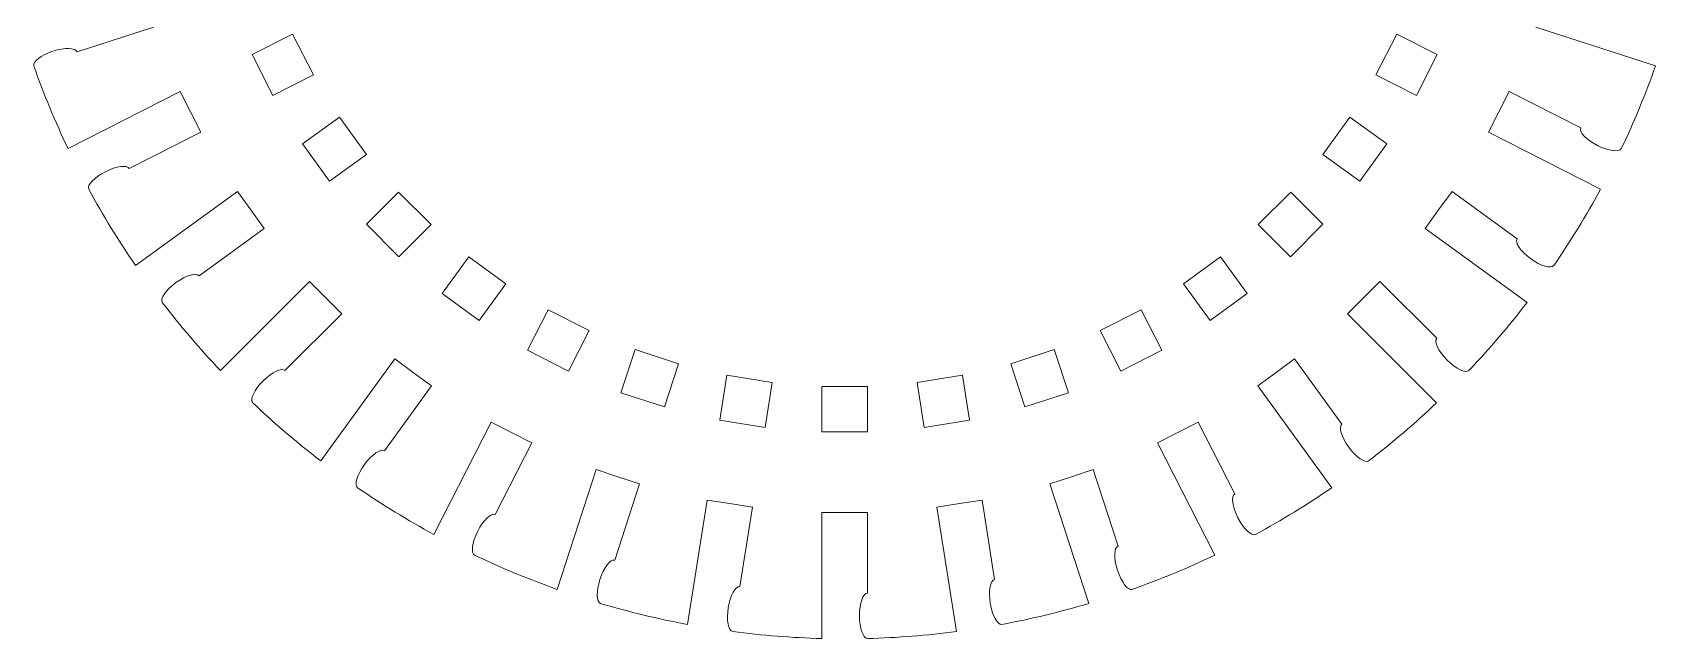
# Model space of a CAD drawing. Header units: millimetres. Extents: x 1124 to 2599, y -2339 to -506.
# Drawn here: x 1948.1 to 2090.9, y -1549.5 to -1496.2 of the extents above; entities that cross this region are included whole.
import ezdxf

# ---------------------------------------------------------------- set-up
doc = ezdxf.new("R2010")
doc.units = ezdxf.units.MM
doc.header["$MEASUREMENT"] = 0
doc.layers.add('Layer 1', color=7, linetype='Continuous')

msp = doc.modelspace()

# ---------------------------------------------------------------- linework, layer by layer
at = {"layer": 'Layer 1', "color": 6, "lineweight": 9}
for points in [[(1958.7791, -1495.7422), (1958.7791, -1495.7422), (1952.0514, -1497.9289), (1952.0514, -1497.9289)], [(2080.3474, -1495.7422), (2080.3474, -1495.7422), (2090.878, -1499.1644), (2090.878, -1499.1644)], [(1948.2474, -1499.1644), (1949.1243, -1501.6375), (1950.1289, -1504.0628), (1951.2577, -1506.4304)], [(2087.8688, -1506.4304), (2088.9976, -1504.0628), (2090.0022, -1501.6375), (2090.878, -1499.1644)], [(1961.1245, -1501.4032), (1961.1245, -1501.4032), (1951.2577, -1506.4304), (1951.2577, -1506.4304)], [(1961.1245, -1501.4032), (1961.1245, -1501.4032), (1962.0358, -1503.1926), (1962.0358, -1503.1926)], [(2078.002, -1501.4032), (2078.002, -1501.4032), (2077.0907, -1503.1926), (2077.0907, -1503.1926)], [(2078.002, -1501.4032), (2078.002, -1501.4032), (2084.3057, -1504.6145), (2084.3057, -1504.6145)], [(1962.9471, -1504.9819), (1962.9471, -1504.9819), (1962.0358, -1503.1926), (1962.0358, -1503.1926)], [(2076.1782, -1504.9819), (2076.1782, -1504.9819), (2077.0907, -1503.1926), (2077.0907, -1503.1926)], [(1962.9471, -1504.9819), (1962.9471, -1504.9819), (1956.6446, -1508.1942), (1956.6446, -1508.1942)], [(2076.1782, -1504.9819), (2076.1782, -1504.9819), (2086.045, -1510.0091), (2086.045, -1510.0091)], [(1953.0815, -1510.0091), (1954.3335, -1512.3145), (1955.7055, -1514.5523), (1957.1907, -1516.7157)], [(1966.1495, -1510.2067), (1966.1495, -1510.2067), (1957.1907, -1516.7157), (1957.1907, -1516.7157)], [(1966.1495, -1510.2067), (1966.1495, -1510.2067), (1967.3294, -1511.8317), (1967.3294, -1511.8317)], [(2072.977, -1510.2067), (2072.977, -1510.2067), (2071.7971, -1511.8317), (2071.7971, -1511.8317)], [(2072.977, -1510.2067), (2072.977, -1510.2067), (2078.7002, -1514.3647), (2078.7002, -1514.3647)], [(2081.9358, -1516.7157), (2083.421, -1514.5523), (2084.7929, -1512.3145), (2086.045, -1510.0091)], [(1968.5105, -1513.4556), (1968.5105, -1513.4556), (1967.3294, -1511.8317), (1967.3294, -1511.8317)], [(2070.616, -1513.4556), (2070.616, -1513.4556), (2071.7971, -1511.8317), (2071.7971, -1511.8317)], [(1968.5105, -1513.4556), (1968.5105, -1513.4556), (1962.7873, -1517.6137), (1962.7873, -1517.6137)], [(2070.616, -1513.4556), (2070.616, -1513.4556), (2079.5748, -1519.9647), (2079.5748, -1519.9647)], [(1972.4887, -1518.1154), (1972.4887, -1518.1154), (1964.6588, -1525.9454), (1964.6588, -1525.9454)], [(1972.4887, -1518.1154), (1972.4887, -1518.1154), (1973.9095, -1519.5351), (1973.9095, -1519.5351)], [(2066.6367, -1518.1154), (2066.6367, -1518.1154), (2065.217, -1519.5351), (2065.217, -1519.5351)], [(2066.6367, -1518.1154), (2066.6367, -1518.1154), (2071.6394, -1523.1171), (2071.6394, -1523.1171)], [(1959.5516, -1519.9647), (1961.1489, -1522.0448), (1962.8539, -1524.0417), (1964.6588, -1525.9454)], [(1975.3292, -1520.9548), (1975.3292, -1520.9548), (1973.9095, -1519.5351), (1973.9095, -1519.5351)], [(2063.7973, -1520.9548), (2063.7973, -1520.9548), (2065.217, -1519.5351), (2065.217, -1519.5351)], [(2074.4677, -1525.9454), (2076.2726, -1524.0417), (2077.9775, -1522.0448), (2079.5748, -1519.9647)], [(1975.3292, -1520.9548), (1975.3292, -1520.9548), (1970.3275, -1525.9576), (1970.3275, -1525.9576)], [(2063.7973, -1520.9548), (2063.7973, -1520.9548), (2071.6272, -1528.7847), (2071.6272, -1528.7847)], [(1979.989, -1524.9341), (1979.989, -1524.9341), (1973.4799, -1533.893), (1973.4799, -1533.893)], [(1979.989, -1524.9341), (1979.989, -1524.9341), (1981.6129, -1526.1152), (1981.6129, -1526.1152)], [(2059.1375, -1524.9341), (2059.1375, -1524.9341), (2057.5136, -1526.1152), (2057.5136, -1526.1152)], [(2059.1375, -1524.9341), (2059.1375, -1524.9341), (2063.2956, -1530.6573), (2063.2956, -1530.6573)], [(1983.2379, -1527.2951), (1983.2379, -1527.2951), (1979.0799, -1533.0183), (1979.0799, -1533.0183)], [(1983.2379, -1527.2951), (1983.2379, -1527.2951), (1981.6129, -1526.1152), (1981.6129, -1526.1152)], [(2055.8885, -1527.2951), (2055.8885, -1527.2951), (2057.5136, -1526.1152), (2057.5136, -1526.1152)], [(2055.8885, -1527.2951), (2055.8885, -1527.2951), (2062.3976, -1536.2539), (2062.3976, -1536.2539)], [(1967.4992, -1528.7847), (1969.4029, -1530.5907), (1971.3987, -1532.2957), (1973.4799, -1533.893)], [(2065.6466, -1533.893), (2067.7278, -1532.2957), (2069.7236, -1530.5907), (2071.6272, -1528.7847)], [(1988.4627, -1530.4964), (1988.4627, -1530.4964), (1983.4344, -1540.3631), (1983.4344, -1540.3631)], [(1988.4627, -1530.4964), (1988.4627, -1530.4964), (1990.252, -1531.4088), (1990.252, -1531.4088)], [(1992.0413, -1532.3201), (1992.0413, -1532.3201), (1990.252, -1531.4088), (1990.252, -1531.4088)], [(2047.0851, -1532.3201), (2047.0851, -1532.3201), (2048.8745, -1531.4088), (2048.8745, -1531.4088)], [(2050.6638, -1530.4964), (2050.6638, -1530.4964), (2048.8745, -1531.4088), (2048.8745, -1531.4088)], [(2050.6638, -1530.4964), (2050.6638, -1530.4964), (2053.8761, -1536.8), (2053.8761, -1536.8)], [(1992.0413, -1532.3201), (1992.0413, -1532.3201), (1988.829, -1538.6227), (1988.829, -1538.6227)], [(2047.0851, -1532.3201), (2047.0851, -1532.3201), (2052.1123, -1542.1869), (2052.1123, -1542.1869)], [(1997.7012, -1534.6644), (1997.7012, -1534.6644), (1994.2802, -1545.1961), (1994.2802, -1545.1961)], [(1997.7012, -1534.6644), (1997.7012, -1534.6644), (1999.6115, -1535.286), (1999.6115, -1535.286)], [(2001.5219, -1535.9065), (2001.5219, -1535.9065), (1999.3352, -1542.6342), (1999.3352, -1542.6342)], [(2001.5219, -1535.9065), (2001.5219, -1535.9065), (1999.6115, -1535.286), (1999.6115, -1535.286)], [(2037.6046, -1535.9065), (2037.6046, -1535.9065), (2039.5149, -1535.286), (2039.5149, -1535.286)], [(2037.6046, -1535.9065), (2037.6046, -1535.9065), (2041.0268, -1546.4371), (2041.0268, -1546.4371)], [(2041.4241, -1534.6644), (2041.4241, -1534.6644), (2039.5149, -1535.286), (2039.5149, -1535.286)], [(2041.4241, -1534.6644), (2041.4241, -1534.6644), (2043.6108, -1541.3932), (2043.6108, -1541.3932)], [(1976.7289, -1536.2539), (1978.8912, -1537.7391), (1981.13, -1539.1111), (1983.4344, -1540.3631)], [(2007.4792, -1537.3362), (2007.4792, -1537.3362), (2005.7476, -1548.2741), (2005.7476, -1548.2741)], [(2007.4792, -1537.3362), (2007.4792, -1537.3362), (2009.4628, -1537.6503), (2009.4628, -1537.6503)], [(2031.6473, -1537.3362), (2031.6473, -1537.3362), (2029.6637, -1537.6503), (2029.6637, -1537.6503)], [(2031.6473, -1537.3362), (2031.6473, -1537.3362), (2032.7539, -1544.3236), (2032.7539, -1544.3236)], [(2055.691, -1540.3631), (2057.9964, -1539.1111), (2060.2342, -1537.7391), (2062.3976, -1536.2539)], [(2011.4464, -1537.9644), (2011.4464, -1537.9644), (2009.4628, -1537.6503), (2009.4628, -1537.6503)], [(2011.4464, -1537.9644), (2011.4464, -1537.9644), (2010.3397, -1544.9519), (2010.3397, -1544.9519)], [(2017.5547, -1538.4451), (2017.5547, -1538.4451), (2017.5547, -1549.5195), (2017.5547, -1549.5195)], [(2017.5547, -1538.4451), (2017.5547, -1538.4451), (2019.5627, -1538.4451), (2019.5627, -1538.4451)], [(2021.5718, -1538.4451), (2021.5718, -1538.4451), (2019.5627, -1538.4451), (2019.5627, -1538.4451)], [(2021.5718, -1538.4451), (2021.5718, -1538.4451), (2021.5718, -1545.5191), (2021.5718, -1545.5191)], [(2027.6801, -1537.9644), (2027.6801, -1537.9644), (2029.6637, -1537.6503), (2029.6637, -1537.6503)], [(2027.6801, -1537.9644), (2027.6801, -1537.9644), (2029.4117, -1548.9024), (2029.4117, -1548.9024)], [(1987.0142, -1542.1869), (1989.3818, -1543.3157), (1991.8071, -1544.3203), (1994.2802, -1545.1961)], [(2044.8463, -1545.1961), (2047.3193, -1544.3203), (2049.7447, -1543.3157), (2052.1123, -1542.1869)], [(1998.0997, -1546.4371), (2000.615, -1547.1819), (2003.168, -1547.7946), (2005.7476, -1548.2741)], [(2033.3789, -1548.2741), (2035.9585, -1547.7946), (2038.5104, -1547.1819), (2041.0268, -1546.4371)], [(2009.7148, -1548.9024), (2012.3155, -1549.2431), (2014.9329, -1549.4496), (2017.5547, -1549.5195)], [(2021.5718, -1549.5195), (2024.1936, -1549.4496), (2026.811, -1549.2431), (2029.4117, -1548.9024)]]:
    msp.add_open_spline(points, degree=3, dxfattribs=at)
for points, knots in [([(1969.2808, -1501.7651), (1969.2808, -1501.7651), (1967.4504, -1498.1709), (1967.4504, -1498.1709), (1967.4504, -1498.1709), (1967.4504, -1498.1709), (1971.0113, -1496.3561), (1971.0113, -1496.3561), (1971.0113, -1496.3561), (1971.0113, -1496.3561), (1972.8428, -1499.9503), (1972.8428, -1499.9503), (1972.8428, -1499.9503), (1972.8428, -1499.9503), (1969.2808, -1501.7651), (1969.2808, -1501.7651)], [0, 0, 0, 0, 0.2, 0.2, 0.2, 0.2, 0.4, 0.4, 0.4, 0.4, 0.6, 0.6, 0.6, 0.6, 1, 1, 1, 1]), ([(2071.6761, -1498.1709), (2071.6761, -1498.1709), (2069.8457, -1501.7651), (2069.8457, -1501.7651), (2069.8457, -1501.7651), (2069.8457, -1501.7651), (2066.2837, -1499.9503), (2066.2837, -1499.9503), (2066.2837, -1499.9503), (2066.2837, -1499.9503), (2068.1141, -1496.3561), (2068.1141, -1496.3561), (2068.1141, -1496.3561), (2068.1141, -1496.3561), (2071.6761, -1498.1709), (2071.6761, -1498.1709)], [0, 0, 0, 0, 0.2, 0.2, 0.2, 0.2, 0.4, 0.4, 0.4, 0.4, 0.6, 0.6, 0.6, 0.6, 1, 1, 1, 1]), ([(1952.0514, -1497.9289), (1951.9304, -1497.5549), (1950.9758, -1497.5305), (1949.9313, -1497.8701), (1949.9313, -1497.8701), (1949.9313, -1497.8701), (1949.9313, -1497.8701), (1949.9313, -1497.8701), (1949.9313, -1497.8701), (1949.9313, -1497.8701), (1949.9313, -1497.8701), (1949.9313, -1497.8701), (1949.9313, -1497.8701), (1949.9313, -1497.8701), (1949.9313, -1497.8701), (1949.9313, -1497.8701), (1949.9313, -1497.8701), (1948.8868, -1498.2109), (1948.1297, -1498.7936), (1948.2474, -1499.1644), (1948.2474, -1499.1644), (1948.2474, -1499.1644), (1948.2474, -1499.1644), (1948.2474, -1499.1644), (1948.2474, -1499.1644), (1948.2474, -1499.1644), (1948.2474, -1499.1644), (1948.2474, -1499.1644)], [0, 0, 0, 0, 0.125, 0.125, 0.125, 0.125, 0.25, 0.25, 0.25, 0.25, 0.375, 0.375, 0.375, 0.375, 0.5, 0.5, 0.5, 0.5, 0.625, 0.625, 0.625, 0.625, 0.75, 0.75, 0.75, 0.75, 1, 1, 1, 1]), ([(1974.2625, -1509.2876), (1974.2625, -1509.2876), (1971.8915, -1506.0242), (1971.8915, -1506.0242), (1971.8915, -1506.0242), (1971.8915, -1506.0242), (1975.1249, -1503.6743), (1975.1249, -1503.6743), (1975.1249, -1503.6743), (1975.1249, -1503.6743), (1977.4959, -1506.9377), (1977.4959, -1506.9377), (1977.4959, -1506.9377), (1977.4959, -1506.9377), (1974.2625, -1509.2876), (1974.2625, -1509.2876)], [0, 0, 0, 0, 0.2, 0.2, 0.2, 0.2, 0.4, 0.4, 0.4, 0.4, 0.6, 0.6, 0.6, 0.6, 1, 1, 1, 1]), ([(2067.235, -1506.0242), (2067.235, -1506.0242), (2064.864, -1509.2876), (2064.864, -1509.2876), (2064.864, -1509.2876), (2064.864, -1509.2876), (2061.6295, -1506.9377), (2061.6295, -1506.9377), (2061.6295, -1506.9377), (2061.6295, -1506.9377), (2064.0004, -1503.6743), (2064.0004, -1503.6743), (2064.0004, -1503.6743), (2064.0004, -1503.6743), (2067.235, -1506.0242), (2067.235, -1506.0242)], [0, 0, 0, 0, 0.2, 0.2, 0.2, 0.2, 0.4, 0.4, 0.4, 0.4, 0.6, 0.6, 0.6, 0.6, 1, 1, 1, 1]), ([(2084.3057, -1504.6145), (2084.1269, -1504.9652), (2084.7841, -1505.6568), (2085.7631, -1506.1552), (2085.7631, -1506.1552), (2085.7631, -1506.1552), (2085.7631, -1506.1552), (2085.7631, -1506.1552), (2085.7631, -1506.1552), (2085.7631, -1506.1552), (2085.7631, -1506.1552), (2085.7631, -1506.1552), (2085.7631, -1506.1552), (2085.7631, -1506.1552), (2085.7631, -1506.1552), (2085.7631, -1506.1552), (2085.7631, -1506.1552), (2086.7432, -1506.6535), (2087.6889, -1506.7768), (2087.8688, -1506.4304), (2087.8688, -1506.4304), (2087.8688, -1506.4304), (2087.8688, -1506.4304), (2087.8688, -1506.4304), (2087.8688, -1506.4304), (2087.8688, -1506.4304), (2087.8688, -1506.4304), (2087.8688, -1506.4304)], [0, 0, 0, 0, 0.125, 0.125, 0.125, 0.125, 0.25, 0.25, 0.25, 0.25, 0.375, 0.375, 0.375, 0.375, 0.5, 0.5, 0.5, 0.5, 0.625, 0.625, 0.625, 0.625, 0.75, 0.75, 0.75, 0.75, 1, 1, 1, 1]), ([(1956.6446, -1508.1942), (1956.4658, -1507.8435), (1955.5201, -1507.9689), (1954.5411, -1508.4684), (1954.5411, -1508.4684), (1954.5411, -1508.4684), (1954.5411, -1508.4684), (1954.5411, -1508.4684), (1954.5411, -1508.4684), (1954.5411, -1508.4684), (1954.5411, -1508.4684), (1954.5411, -1508.4684), (1954.5411, -1508.4684), (1954.5411, -1508.4684), (1954.5411, -1508.4684), (1954.5411, -1508.4684), (1954.5411, -1508.4684), (1953.5632, -1508.9679), (1952.9072, -1509.6605), (1953.0815, -1510.0091), (1953.0815, -1510.0091), (1953.0815, -1510.0091), (1953.0815, -1510.0091), (1953.0815, -1510.0091), (1953.0815, -1510.0091), (1953.0815, -1510.0091), (1953.0815, -1510.0091), (1953.0815, -1510.0091)], [0, 0, 0, 0, 0.125, 0.125, 0.125, 0.125, 0.25, 0.25, 0.25, 0.25, 0.375, 0.375, 0.375, 0.375, 0.5, 0.5, 0.5, 0.5, 0.625, 0.625, 0.625, 0.625, 0.75, 0.75, 0.75, 0.75, 1, 1, 1, 1]), ([(1980.3586, -1515.9376), (1980.3586, -1515.9376), (1977.5059, -1513.086), (1977.5059, -1513.086), (1977.5059, -1513.086), (1977.5059, -1513.086), (1980.3331, -1510.2588), (1980.3331, -1510.2588), (1980.3331, -1510.2588), (1980.3331, -1510.2588), (1983.1858, -1513.1115), (1983.1858, -1513.1115), (1983.1858, -1513.1115), (1983.1858, -1513.1115), (1980.3586, -1515.9376), (1980.3586, -1515.9376)], [0, 0, 0, 0, 0.2, 0.2, 0.2, 0.2, 0.4, 0.4, 0.4, 0.4, 0.6, 0.6, 0.6, 0.6, 1, 1, 1, 1]), ([(2061.6195, -1513.086), (2061.6195, -1513.086), (2058.7679, -1515.9376), (2058.7679, -1515.9376), (2058.7679, -1515.9376), (2058.7679, -1515.9376), (2055.9407, -1513.1115), (2055.9407, -1513.1115), (2055.9407, -1513.1115), (2055.9407, -1513.1115), (2058.7934, -1510.2588), (2058.7934, -1510.2588), (2058.7934, -1510.2588), (2058.7934, -1510.2588), (2061.6195, -1513.086), (2061.6195, -1513.086)], [0, 0, 0, 0, 0.2, 0.2, 0.2, 0.2, 0.4, 0.4, 0.4, 0.4, 0.6, 0.6, 0.6, 0.6, 1, 1, 1, 1]), ([(2078.7002, -1514.3647), (2078.4693, -1514.6822), (2079.0098, -1515.4681), (2079.9001, -1516.1141), (2079.9001, -1516.1141), (2079.9001, -1516.1141), (2079.9001, -1516.1141), (2079.9001, -1516.1141), (2079.9001, -1516.1141), (2079.9001, -1516.1141), (2079.9001, -1516.1141), (2079.9001, -1516.1141), (2079.9001, -1516.1141), (2079.9001, -1516.1141), (2079.9001, -1516.1141), (2079.9001, -1516.1141), (2079.9001, -1516.1141), (2080.7892, -1516.759), (2081.7049, -1517.0287), (2081.9358, -1516.7157), (2081.9358, -1516.7157), (2081.9358, -1516.7157), (2081.9358, -1516.7157), (2081.9358, -1516.7157), (2081.9358, -1516.7157), (2081.9358, -1516.7157), (2081.9358, -1516.7157), (2081.9358, -1516.7157)], [0, 0, 0, 0, 0.125, 0.125, 0.125, 0.125, 0.25, 0.25, 0.25, 0.25, 0.375, 0.375, 0.375, 0.375, 0.5, 0.5, 0.5, 0.5, 0.625, 0.625, 0.625, 0.625, 0.75, 0.75, 0.75, 0.75, 1, 1, 1, 1]), ([(1987.4204, -1521.5531), (1987.4204, -1521.5531), (1984.157, -1519.1821), (1984.157, -1519.1821), (1984.157, -1519.1821), (1984.157, -1519.1821), (1986.5069, -1515.9476), (1986.5069, -1515.9476), (1986.5069, -1515.9476), (1986.5069, -1515.9476), (1989.7703, -1518.3185), (1989.7703, -1518.3185), (1989.7703, -1518.3185), (1989.7703, -1518.3185), (1987.4204, -1521.5531), (1987.4204, -1521.5531)], [0, 0, 0, 0, 0.2, 0.2, 0.2, 0.2, 0.4, 0.4, 0.4, 0.4, 0.6, 0.6, 0.6, 0.6, 1, 1, 1, 1]), ([(2054.9695, -1519.1821), (2054.9695, -1519.1821), (2051.7061, -1521.5531), (2051.7061, -1521.5531), (2051.7061, -1521.5531), (2051.7061, -1521.5531), (2049.3562, -1518.3185), (2049.3562, -1518.3185), (2049.3562, -1518.3185), (2049.3562, -1518.3185), (2052.6196, -1515.9476), (2052.6196, -1515.9476), (2052.6196, -1515.9476), (2052.6196, -1515.9476), (2054.9695, -1519.1821), (2054.9695, -1519.1821)], [0, 0, 0, 0, 0.2, 0.2, 0.2, 0.2, 0.4, 0.4, 0.4, 0.4, 0.6, 0.6, 0.6, 0.6, 1, 1, 1, 1]), ([(1962.7873, -1517.6137), (1962.5553, -1517.2962), (1961.6407, -1517.5671), (1960.7527, -1518.2142), (1960.7527, -1518.2142), (1960.7527, -1518.2142), (1960.7527, -1518.2142), (1960.7527, -1518.2142), (1960.7527, -1518.2142), (1960.7527, -1518.2142), (1960.7527, -1518.2142), (1960.7527, -1518.2142), (1960.7527, -1518.2142), (1960.7527, -1518.2142), (1960.7527, -1518.2142), (1960.7527, -1518.2142), (1960.7527, -1518.2142), (1959.8647, -1518.8602), (1959.3241, -1519.6483), (1959.5516, -1519.9647), (1959.5516, -1519.9647), (1959.5516, -1519.9647), (1959.5516, -1519.9647), (1959.5516, -1519.9647), (1959.5516, -1519.9647), (1959.5516, -1519.9647), (1959.5516, -1519.9647), (1959.5516, -1519.9647)], [0, 0, 0, 0, 0.125, 0.125, 0.125, 0.125, 0.25, 0.25, 0.25, 0.25, 0.375, 0.375, 0.375, 0.375, 0.5, 0.5, 0.5, 0.5, 0.625, 0.625, 0.625, 0.625, 0.75, 0.75, 0.75, 0.75, 1, 1, 1, 1]), ([(1995.2737, -1525.9942), (1995.2737, -1525.9942), (1991.6795, -1524.1627), (1991.6795, -1524.1627), (1991.6795, -1524.1627), (1991.6795, -1524.1627), (1993.4943, -1520.6018), (1993.4943, -1520.6018), (1993.4943, -1520.6018), (1993.4943, -1520.6018), (1997.0885, -1522.4322), (1997.0885, -1522.4322), (1997.0885, -1522.4322), (1997.0885, -1522.4322), (1995.2737, -1525.9942), (1995.2737, -1525.9942)], [0, 0, 0, 0, 0.2, 0.2, 0.2, 0.2, 0.4, 0.4, 0.4, 0.4, 0.6, 0.6, 0.6, 0.6, 1, 1, 1, 1]), ([(2047.447, -1524.1627), (2047.447, -1524.1627), (2043.8528, -1525.9942), (2043.8528, -1525.9942), (2043.8528, -1525.9942), (2043.8528, -1525.9942), (2042.038, -1522.4322), (2042.038, -1522.4322), (2042.038, -1522.4322), (2042.038, -1522.4322), (2045.6321, -1520.6018), (2045.6321, -1520.6018), (2045.6321, -1520.6018), (2045.6321, -1520.6018), (2047.447, -1524.1627), (2047.447, -1524.1627)], [0, 0, 0, 0, 0.2, 0.2, 0.2, 0.2, 0.4, 0.4, 0.4, 0.4, 0.6, 0.6, 0.6, 0.6, 1, 1, 1, 1]), ([(2071.6394, -1523.1171), (2071.3619, -1523.3946), (2071.7726, -1524.2559), (2072.5496, -1525.0329), (2072.5496, -1525.0329), (2072.5496, -1525.0329), (2072.5496, -1525.0329), (2072.5496, -1525.0329), (2072.5496, -1525.0329), (2072.5496, -1525.0329), (2072.5496, -1525.0329), (2072.5496, -1525.0329), (2072.5496, -1525.0329), (2072.5496, -1525.0329), (2072.5496, -1525.0329), (2072.5496, -1525.0329), (2072.5496, -1525.0329), (2073.3278, -1525.8088), (2074.1902, -1526.2184), (2074.4677, -1525.9454), (2074.4677, -1525.9454), (2074.4677, -1525.9454), (2074.4677, -1525.9454), (2074.4677, -1525.9454), (2074.4677, -1525.9454), (2074.4677, -1525.9454), (2074.4677, -1525.9454), (2074.4677, -1525.9454)], [0, 0, 0, 0, 0.125, 0.125, 0.125, 0.125, 0.25, 0.25, 0.25, 0.25, 0.375, 0.375, 0.375, 0.375, 0.5, 0.5, 0.5, 0.5, 0.625, 0.625, 0.625, 0.625, 0.75, 0.75, 0.75, 0.75, 1, 1, 1, 1]), ([(2003.7252, -1529.1521), (2003.7252, -1529.1521), (1999.889, -1527.9056), (1999.889, -1527.9056), (1999.889, -1527.9056), (1999.889, -1527.9056), (2001.1245, -1524.1039), (2001.1245, -1524.1039), (2001.1245, -1524.1039), (2001.1245, -1524.1039), (2004.9606, -1525.3504), (2004.9606, -1525.3504), (2004.9606, -1525.3504), (2004.9606, -1525.3504), (2003.7252, -1529.1521), (2003.7252, -1529.1521)], [0, 0, 0, 0, 0.2, 0.2, 0.2, 0.2, 0.4, 0.4, 0.4, 0.4, 0.6, 0.6, 0.6, 0.6, 1, 1, 1, 1]), ([(2039.2374, -1527.9056), (2039.2374, -1527.9056), (2035.4013, -1529.1521), (2035.4013, -1529.1521), (2035.4013, -1529.1521), (2035.4013, -1529.1521), (2034.1658, -1525.3504), (2034.1658, -1525.3504), (2034.1658, -1525.3504), (2034.1658, -1525.3504), (2038.002, -1524.1039), (2038.002, -1524.1039), (2038.002, -1524.1039), (2038.002, -1524.1039), (2039.2374, -1527.9056), (2039.2374, -1527.9056)], [0, 0, 0, 0, 0.2, 0.2, 0.2, 0.2, 0.4, 0.4, 0.4, 0.4, 0.6, 0.6, 0.6, 0.6, 1, 1, 1, 1]), ([(1970.3275, -1525.9576), (1970.0489, -1525.6801), (1969.1887, -1526.0908), (1968.4117, -1526.8678), (1968.4117, -1526.8678), (1968.4117, -1526.8678), (1968.4117, -1526.8678), (1968.4117, -1526.8678), (1968.4117, -1526.8678), (1968.4117, -1526.8678), (1968.4117, -1526.8678), (1968.4117, -1526.8678), (1968.4117, -1526.8678), (1968.4117, -1526.8678), (1968.4117, -1526.8678), (1968.4117, -1526.8678), (1968.4117, -1526.8678), (1967.6358, -1527.6459), (1967.2262, -1528.5072), (1967.4992, -1528.7847), (1967.4992, -1528.7847), (1967.4992, -1528.7847), (1967.4992, -1528.7847), (1967.4992, -1528.7847), (1967.4992, -1528.7847), (1967.4992, -1528.7847), (1967.4992, -1528.7847), (1967.4992, -1528.7847)], [0, 0, 0, 0, 0.125, 0.125, 0.125, 0.125, 0.25, 0.25, 0.25, 0.25, 0.375, 0.375, 0.375, 0.375, 0.5, 0.5, 0.5, 0.5, 0.625, 0.625, 0.625, 0.625, 0.75, 0.75, 0.75, 0.75, 1, 1, 1, 1]), ([(2012.5664, -1530.9492), (2012.5664, -1530.9492), (2008.5826, -1530.3188), (2008.5826, -1530.3188), (2008.5826, -1530.3188), (2008.5826, -1530.3188), (2009.2075, -1526.3705), (2009.2075, -1526.3705), (2009.2075, -1526.3705), (2009.2075, -1526.3705), (2013.1913, -1527.001), (2013.1913, -1527.001), (2013.1913, -1527.001), (2013.1913, -1527.001), (2012.5664, -1530.9492), (2012.5664, -1530.9492)], [0, 0, 0, 0, 0.2, 0.2, 0.2, 0.2, 0.4, 0.4, 0.4, 0.4, 0.6, 0.6, 0.6, 0.6, 1, 1, 1, 1]), ([(2021.5796, -1531.3422), (2021.5796, -1531.3422), (2017.5458, -1531.3422), (2017.5458, -1531.3422), (2017.5458, -1531.3422), (2017.5458, -1531.3422), (2017.5458, -1527.344), (2017.5458, -1527.344), (2017.5458, -1527.344), (2017.5458, -1527.344), (2021.5796, -1527.344), (2021.5796, -1527.344), (2021.5796, -1527.344), (2021.5796, -1527.344), (2021.5796, -1531.3422), (2021.5796, -1531.3422)], [0, 0, 0, 0, 0.2, 0.2, 0.2, 0.2, 0.4, 0.4, 0.4, 0.4, 0.6, 0.6, 0.6, 0.6, 1, 1, 1, 1]), ([(2030.5439, -1530.3188), (2030.5439, -1530.3188), (2026.5601, -1530.9492), (2026.5601, -1530.9492), (2026.5601, -1530.9492), (2026.5601, -1530.9492), (2025.9341, -1527.001), (2025.9341, -1527.001), (2025.9341, -1527.001), (2025.9341, -1527.001), (2029.919, -1526.3705), (2029.919, -1526.3705), (2029.919, -1526.3705), (2029.919, -1526.3705), (2030.5439, -1530.3188), (2030.5439, -1530.3188)], [0, 0, 0, 0, 0.2, 0.2, 0.2, 0.2, 0.4, 0.4, 0.4, 0.4, 0.6, 0.6, 0.6, 0.6, 1, 1, 1, 1]), ([(2063.2956, -1530.6573), (2062.9781, -1530.8882), (2063.2501, -1531.8028), (2063.8961, -1532.6919), (2063.8961, -1532.6919), (2063.8961, -1532.6919), (2063.8961, -1532.6919), (2063.8961, -1532.6919), (2063.8961, -1532.6919), (2063.8961, -1532.6919), (2063.8961, -1532.6919), (2063.8961, -1532.6919), (2063.8961, -1532.6919), (2063.8961, -1532.6919), (2063.8961, -1532.6919), (2063.8961, -1532.6919), (2063.8961, -1532.6919), (2064.5432, -1533.5799), (2065.3302, -1534.1194), (2065.6466, -1533.893), (2065.6466, -1533.893), (2065.6466, -1533.893), (2065.6466, -1533.893), (2065.6466, -1533.893), (2065.6466, -1533.893), (2065.6466, -1533.893), (2065.6466, -1533.893), (2065.6466, -1533.893)], [0, 0, 0, 0, 0.125, 0.125, 0.125, 0.125, 0.25, 0.25, 0.25, 0.25, 0.375, 0.375, 0.375, 0.375, 0.5, 0.5, 0.5, 0.5, 0.625, 0.625, 0.625, 0.625, 0.75, 0.75, 0.75, 0.75, 1, 1, 1, 1]), ([(1979.0799, -1533.0183), (1978.7624, -1532.7874), (1977.9754, -1533.328), (1977.3305, -1534.2182), (1977.3305, -1534.2182), (1977.3305, -1534.2182), (1977.3305, -1534.2182), (1977.3305, -1534.2182), (1977.3305, -1534.2182), (1977.3305, -1534.2182), (1977.3305, -1534.2182), (1977.3305, -1534.2182), (1977.3305, -1534.2182), (1977.3305, -1534.2182), (1977.3305, -1534.2182), (1977.3305, -1534.2182), (1977.3305, -1534.2182), (1976.6856, -1535.1073), (1976.4159, -1536.023), (1976.7289, -1536.2539), (1976.7289, -1536.2539), (1976.7289, -1536.2539), (1976.7289, -1536.2539), (1976.7289, -1536.2539), (1976.7289, -1536.2539), (1976.7289, -1536.2539), (1976.7289, -1536.2539), (1976.7289, -1536.2539)], [0, 0, 0, 0, 0.125, 0.125, 0.125, 0.125, 0.25, 0.25, 0.25, 0.25, 0.375, 0.375, 0.375, 0.375, 0.5, 0.5, 0.5, 0.5, 0.625, 0.625, 0.625, 0.625, 0.75, 0.75, 0.75, 0.75, 1, 1, 1, 1]), ([(2053.8761, -1536.8), (2053.5254, -1536.9788), (2053.6508, -1537.9245), (2054.1503, -1538.9035), (2054.1503, -1538.9035), (2054.1503, -1538.9035), (2054.1503, -1538.9035), (2054.1503, -1538.9035), (2054.1503, -1538.9035), (2054.1503, -1538.9035), (2054.1503, -1538.9035), (2054.1503, -1538.9035), (2054.1503, -1538.9035), (2054.1503, -1538.9035), (2054.1503, -1538.9035), (2054.1503, -1538.9035), (2054.1503, -1538.9035), (2054.6498, -1539.8814), (2055.3424, -1540.5374), (2055.691, -1540.3631), (2055.691, -1540.3631), (2055.691, -1540.3631), (2055.691, -1540.3631), (2055.691, -1540.3631), (2055.691, -1540.3631), (2055.691, -1540.3631), (2055.691, -1540.3631), (2055.691, -1540.3631)], [0, 0, 0, 0, 0.125, 0.125, 0.125, 0.125, 0.25, 0.25, 0.25, 0.25, 0.375, 0.375, 0.375, 0.375, 0.5, 0.5, 0.5, 0.5, 0.625, 0.625, 0.625, 0.625, 0.75, 0.75, 0.75, 0.75, 1, 1, 1, 1]), ([(1988.829, -1538.6227), (1988.4794, -1538.4451), (1987.7878, -1539.1022), (1987.2894, -1540.0812), (1987.2894, -1540.0812), (1987.2894, -1540.0812), (1987.2894, -1540.0812), (1987.2894, -1540.0812), (1987.2894, -1540.0812), (1987.2894, -1540.0812), (1987.2894, -1540.0812), (1987.2894, -1540.0812), (1987.2894, -1540.0812), (1987.2894, -1540.0812), (1987.2894, -1540.0812), (1987.2894, -1540.0812), (1987.2894, -1540.0812), (1986.791, -1541.0613), (1986.6678, -1542.0071), (1987.0142, -1542.1869), (1987.0142, -1542.1869), (1987.0142, -1542.1869), (1987.0142, -1542.1869), (1987.0142, -1542.1869), (1987.0142, -1542.1869), (1987.0142, -1542.1869), (1987.0142, -1542.1869), (1987.0142, -1542.1869)], [0, 0, 0, 0, 0.125, 0.125, 0.125, 0.125, 0.25, 0.25, 0.25, 0.25, 0.375, 0.375, 0.375, 0.375, 0.5, 0.5, 0.5, 0.5, 0.625, 0.625, 0.625, 0.625, 0.75, 0.75, 0.75, 0.75, 1, 1, 1, 1]), ([(2043.6108, -1541.3932), (2043.2368, -1541.5142), (2043.2123, -1542.4677), (2043.5531, -1543.5133), (2043.5531, -1543.5133), (2043.5531, -1543.5133), (2043.5531, -1543.5133), (2043.5531, -1543.5133), (2043.5531, -1543.5133), (2043.5531, -1543.5133), (2043.5531, -1543.5133), (2043.5531, -1543.5133), (2043.5531, -1543.5133), (2043.5531, -1543.5133), (2043.5531, -1543.5133), (2043.5531, -1543.5133), (2043.5531, -1543.5133), (2043.8928, -1544.5578), (2044.4755, -1545.3137), (2044.8463, -1545.1961), (2044.8463, -1545.1961), (2044.8463, -1545.1961), (2044.8463, -1545.1961), (2044.8463, -1545.1961), (2044.8463, -1545.1961), (2044.8463, -1545.1961), (2044.8463, -1545.1961), (2044.8463, -1545.1961)], [0, 0, 0, 0, 0.125, 0.125, 0.125, 0.125, 0.25, 0.25, 0.25, 0.25, 0.375, 0.375, 0.375, 0.375, 0.5, 0.5, 0.5, 0.5, 0.625, 0.625, 0.625, 0.625, 0.75, 0.75, 0.75, 0.75, 1, 1, 1, 1]), ([(1999.3352, -1542.6342), (1998.9622, -1542.5132), (1998.3817, -1543.2702), (1998.042, -1544.3147), (1998.042, -1544.3147), (1998.042, -1544.3147), (1998.042, -1544.3147), (1998.042, -1544.3147), (1998.042, -1544.3147), (1998.042, -1544.3147), (1998.042, -1544.3147), (1998.042, -1544.3147), (1998.042, -1544.3147), (1998.042, -1544.3147), (1998.042, -1544.3147), (1998.042, -1544.3147), (1998.042, -1544.3147), (1997.7035, -1545.3604), (1997.7301, -1546.315), (1998.0997, -1546.4371), (1998.0997, -1546.4371), (1998.0997, -1546.4371), (1998.0997, -1546.4371), (1998.0997, -1546.4371), (1998.0997, -1546.4371), (1998.0997, -1546.4371), (1998.0997, -1546.4371), (1998.0997, -1546.4371)], [0, 0, 0, 0, 0.125, 0.125, 0.125, 0.125, 0.25, 0.25, 0.25, 0.25, 0.375, 0.375, 0.375, 0.375, 0.5, 0.5, 0.5, 0.5, 0.625, 0.625, 0.625, 0.625, 0.75, 0.75, 0.75, 0.75, 1, 1, 1, 1]), ([(2032.7539, -1544.3236), (2032.3654, -1544.3847), (2032.1923, -1545.3237), (2032.3643, -1546.4082), (2032.3643, -1546.4082), (2032.3643, -1546.4082), (2032.3643, -1546.4082), (2032.3643, -1546.4082), (2032.3643, -1546.4082), (2032.3643, -1546.4082), (2032.3643, -1546.4082), (2032.3643, -1546.4082), (2032.3643, -1546.4082), (2032.3643, -1546.4082), (2032.3643, -1546.4082), (2032.3643, -1546.4082), (2032.3643, -1546.4082), (2032.5375, -1547.4938), (2032.9937, -1548.3318), (2033.3789, -1548.2741), (2033.3789, -1548.2741), (2033.3789, -1548.2741), (2033.3789, -1548.2741), (2033.3789, -1548.2741), (2033.3789, -1548.2741), (2033.3789, -1548.2741), (2033.3789, -1548.2741), (2033.3789, -1548.2741)], [0, 0, 0, 0, 0.125, 0.125, 0.125, 0.125, 0.25, 0.25, 0.25, 0.25, 0.375, 0.375, 0.375, 0.375, 0.5, 0.5, 0.5, 0.5, 0.625, 0.625, 0.625, 0.625, 0.75, 0.75, 0.75, 0.75, 1, 1, 1, 1]), ([(2010.3397, -1544.9519), (2009.9523, -1544.8908), (2009.4972, -1545.7289), (2009.3252, -1546.8145), (2009.3252, -1546.8145), (2009.3252, -1546.8145), (2009.3252, -1546.8145), (2009.3252, -1546.8145), (2009.3252, -1546.8145), (2009.3252, -1546.8145), (2009.3252, -1546.8145), (2009.3252, -1546.8145), (2009.3252, -1546.8145), (2009.3252, -1546.8145), (2009.3252, -1546.8145), (2009.3252, -1546.8145), (2009.3252, -1546.8145), (2009.1553, -1547.9), (2009.3296, -1548.838), (2009.7148, -1548.9024), (2009.7148, -1548.9024), (2009.7148, -1548.9024), (2009.7148, -1548.9024), (2009.7148, -1548.9024), (2009.7148, -1548.9024), (2009.7148, -1548.9024), (2009.7148, -1548.9024), (2009.7148, -1548.9024)], [0, 0, 0, 0, 0.125, 0.125, 0.125, 0.125, 0.25, 0.25, 0.25, 0.25, 0.375, 0.375, 0.375, 0.375, 0.5, 0.5, 0.5, 0.5, 0.625, 0.625, 0.625, 0.625, 0.75, 0.75, 0.75, 0.75, 1, 1, 1, 1]), ([(2021.5718, -1545.5191), (2021.1788, -1545.5202), (2020.8603, -1546.4193), (2020.8614, -1547.5182), (2020.8614, -1547.5182), (2020.8614, -1547.5182), (2020.8614, -1547.5182), (2020.8614, -1547.5182), (2020.8614, -1547.5182), (2020.8614, -1547.5182), (2020.8614, -1547.5182), (2020.8614, -1547.5182), (2020.8614, -1547.5182), (2020.8614, -1547.5182), (2020.8614, -1547.5182), (2020.8614, -1547.5182), (2020.8614, -1547.5182), (2020.8625, -1548.6171), (2021.1822, -1549.5162), (2021.5718, -1549.5195), (2021.5718, -1549.5195), (2021.5718, -1549.5195), (2021.5718, -1549.5195), (2021.5718, -1549.5195), (2021.5718, -1549.5195), (2021.5718, -1549.5195), (2021.5718, -1549.5195), (2021.5718, -1549.5195)], [0, 0, 0, 0, 0.125, 0.125, 0.125, 0.125, 0.25, 0.25, 0.25, 0.25, 0.375, 0.375, 0.375, 0.375, 0.5, 0.5, 0.5, 0.5, 0.625, 0.625, 0.625, 0.625, 0.75, 0.75, 0.75, 0.75, 1, 1, 1, 1])]:
    msp.add_open_spline(points, degree=3, knots=knots, dxfattribs=at)

doc.saveas('drawing.dxf')
